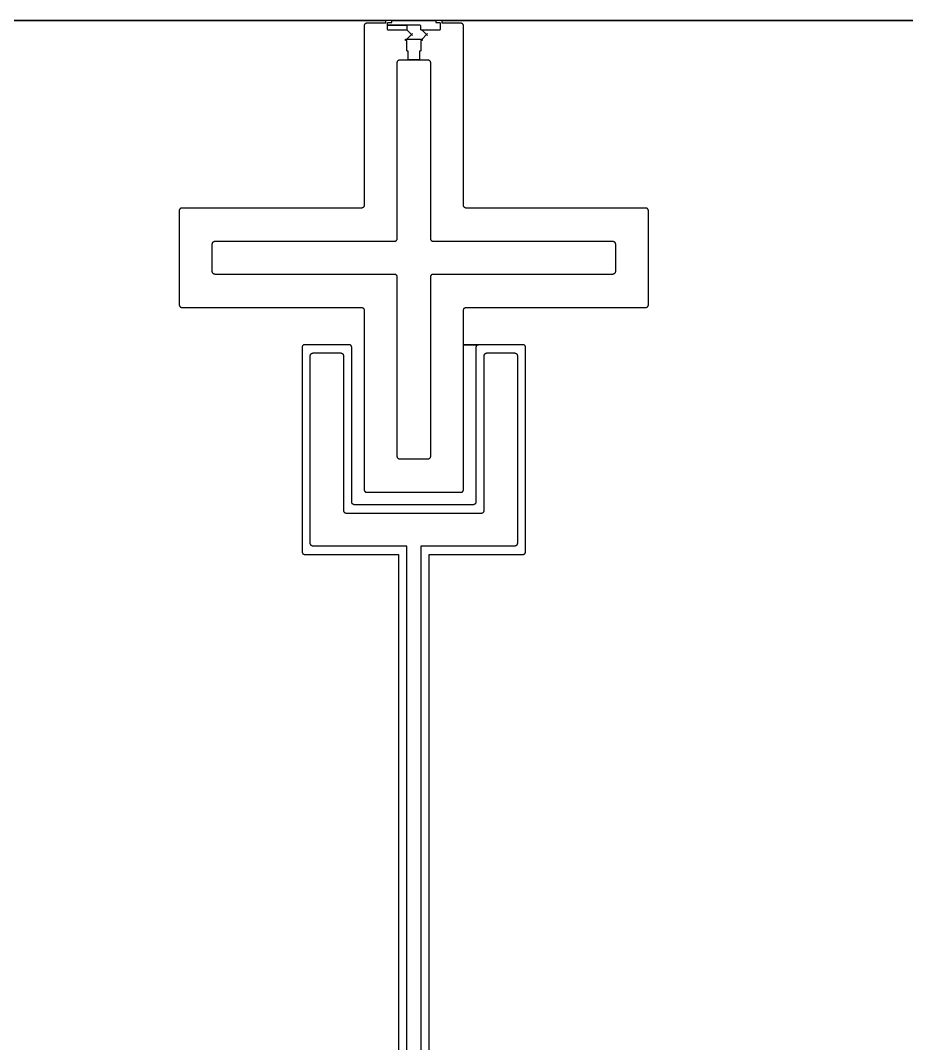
# Model space of a CAD drawing. Extents: x -3354 to 6958, y 9496 to 19808.
# Drawn here: x 2464 to 3106, y 15384 to 16125 of the extents above; entities that cross this region are included whole.
import ezdxf

# ---------------------------------------------------------------- set-up
doc = ezdxf.new("R2010")
doc.units = 0
doc.layers.add('L136D1_1t1_SIS_junction', color=2, linetype='CONTINUOUS')
doc.layers.add('L1D0', color=3, linetype='CONTINUOUS')

msp = doc.modelspace()

# ---------------------------------------------------------------- linework, layer by layer
at = {"layer": 'L136D1_1t1_SIS_junction'}
msp.add_lwpolyline([(2744.83, 16096.513), (2744.83, 16102.813), (2744.305, 16102.813), (2744.257, 16102.818), (2744.208, 16102.827), (2744.161, 16102.842), (2744.116, 16102.86), (2744.073, 16102.884), (2744.032, 16102.911), (2743.994, 16102.942), (2743.959, 16102.977), (2743.928, 16103.015), (2743.901, 16103.056), (2743.877, 16103.099), (2743.859, 16103.144), (2743.844, 16103.191), (2743.835, 16103.24), (2743.83, 16103.288), (2743.83, 16110.513), (2742.83, 16110.513), (2742.83, 16111.513), (2743.815, 16111.513), (2747.066, 16114.763), (2743.676, 16118.152), (2743.666, 16118.142), (2743.628, 16118.111), (2743.587, 16118.084), (2743.544, 16118.06), (2743.499, 16118.042), (2743.452, 16118.027), (2743.403, 16118.018), (2743.355, 16118.013), (2730.305, 16118.013), (2730.257, 16118.018), (2730.208, 16118.027), (2730.161, 16118.042), (2730.116, 16118.06), (2730.073, 16118.084), (2730.032, 16118.111), (2729.994, 16118.142), (2729.959, 16118.177), (2729.928, 16118.215), (2729.901, 16118.256), (2729.877, 16118.299), (2729.859, 16118.344), (2729.844, 16118.391), (2729.835, 16118.44), (2729.83, 16118.488), (2729.83, 16121.513), (2744.305, 16121.513), (2744.257, 16121.508), (2744.208, 16121.499), (2744.161, 16121.484), (2744.116, 16121.466), (2744.073, 16121.442), (2744.032, 16121.415), (2743.994, 16121.384), (2743.959, 16121.349), (2743.928, 16121.311), (2743.901, 16121.27), (2743.877, 16121.227), (2743.859, 16121.182), (2743.844, 16121.135), (2743.835, 16121.086), (2743.83, 16121.038), (2743.83, 16118.488), (2743.825, 16118.44), (2743.816, 16118.391), (2743.801, 16118.344), (2743.783, 16118.299), (2743.759, 16118.256), (2743.732, 16118.215), (2743.701, 16118.177), (2743.691, 16118.167), (2747.08, 16114.777), (2747.787, 16115.484), (2747.801, 16115.47), (2747.094, 16114.763), (2747.801, 16114.056), (2747.787, 16114.042), (2747.08, 16114.749), (2743.845, 16111.513), (2754.815, 16111.513), (2758.066, 16114.763), (2754.815, 16118.013), (2754.305, 16118.013), (2754.257, 16118.018), (2754.208, 16118.027), (2754.161, 16118.042), (2754.116, 16118.06), (2754.073, 16118.084), (2754.032, 16118.111), (2753.994, 16118.142), (2753.959, 16118.177), (2753.928, 16118.215), (2753.901, 16118.256), (2753.877, 16118.299), (2753.859, 16118.344), (2753.844, 16118.391), (2753.835, 16118.44), (2753.83, 16118.488), (2753.83, 16121.038), (2753.825, 16121.086), (2753.816, 16121.135), (2753.801, 16121.182), (2753.783, 16121.227), (2753.759, 16121.27), (2753.732, 16121.311), (2753.701, 16121.349), (2753.666, 16121.384), (2753.628, 16121.415), (2753.587, 16121.442), (2753.544, 16121.466), (2753.499, 16121.484), (2753.452, 16121.499), (2753.403, 16121.508), (2753.355, 16121.513), (2729.83, 16121.513), (2729.83, 16123.038), (2729.835, 16123.086), (2729.844, 16123.135), (2729.859, 16123.182), (2729.877, 16123.227), (2729.901, 16123.27), (2729.928, 16123.311), (2729.959, 16123.349), (2729.994, 16123.384), (2730.032, 16123.415), (2730.073, 16123.442), (2730.116, 16123.466), (2730.161, 16123.484), (2730.208, 16123.499), (2730.257, 16123.508), (2730.305, 16123.513), (2732.83, 16123.513), (2732.83, 16125.013), (2764.83, 16125.013), (2764.83, 16123.513), (2767.355, 16123.513), (2767.403, 16123.508), (2767.452, 16123.499), (2767.499, 16123.484), (2767.544, 16123.466), (2767.587, 16123.442), (2767.628, 16123.415), (2767.666, 16123.384), (2767.701, 16123.349), (2767.732, 16123.311), (2767.759, 16123.27), (2767.783, 16123.227), (2767.801, 16123.182), (2767.816, 16123.135), (2767.825, 16123.086), (2767.83, 16123.038), (2767.83, 16118.488), (2767.825, 16118.44), (2767.816, 16118.391), (2767.801, 16118.344), (2767.783, 16118.299), (2767.759, 16118.256), (2767.732, 16118.215), (2767.701, 16118.177), (2767.666, 16118.142), (2767.628, 16118.111), (2767.587, 16118.084), (2767.544, 16118.06), (2767.499, 16118.042), (2767.452, 16118.027), (2767.403, 16118.018), (2767.355, 16118.013), (2754.845, 16118.013), (2758.08, 16114.777), (2758.787, 16115.484), (2758.801, 16115.47), (2758.094, 16114.763), (2758.801, 16114.056), (2758.787, 16114.042), (2758.08, 16114.749), (2754.83, 16111.498), (2754.83, 16110.513), (2753.83, 16110.513), (2753.83, 16103.288), (2753.825, 16103.24), (2753.816, 16103.191), (2753.801, 16103.144), (2753.783, 16103.099), (2753.759, 16103.056), (2753.732, 16103.015), (2753.701, 16102.977), (2753.666, 16102.942), (2753.628, 16102.911), (2753.587, 16102.884), (2753.544, 16102.86), (2753.499, 16102.842), (2753.452, 16102.827), (2753.403, 16102.818), (2753.355, 16102.813), (2752.83, 16102.813), (2752.83, 16096.513)], close=True, dxfattribs=at)
at = {"layer": 'L1D0'}
for points in [[(4769.33, 16125.013), (-1190.17, 16125.013)], [(569.33, 16125.013), (2728.33, 16125.013), (2728.33, 16123.013), (2714.789, 16123.013), (2714.706, 16123.01), (2714.624, 16123.003), (2714.542, 16122.993), (2714.46, 16122.979), (2714.379, 16122.962), (2714.299, 16122.942), (2714.22, 16122.918), (2714.141, 16122.891), (2714.064, 16122.861), (2713.989, 16122.828), (2713.914, 16122.792), (2713.842, 16122.752), (2713.771, 16122.71), (2713.701, 16122.665), (2713.634, 16122.617), (2713.569, 16122.566), (2713.506, 16122.512), (2713.445, 16122.456), (2713.387, 16122.398), (2713.331, 16122.337), (2713.277, 16122.274), (2713.226, 16122.209), (2713.178, 16122.142), (2713.133, 16122.072), (2713.091, 16122.001), (2713.051, 16121.929), (2713.015, 16121.854), (2712.982, 16121.779), (2712.952, 16121.702), (2712.925, 16121.623), (2712.901, 16121.544), (2712.881, 16121.464), (2712.864, 16121.383), (2712.85, 16121.301), (2712.84, 16121.219), (2712.833, 16121.137), (2712.83, 16121.054), (2712.83, 15990.972), (2712.827, 15990.889), (2712.82, 15990.807), (2712.81, 15990.725), (2712.796, 15990.643), (2712.779, 15990.562), (2712.759, 15990.482), (2712.735, 15990.403), (2712.708, 15990.324), (2712.678, 15990.247), (2712.645, 15990.172), (2712.609, 15990.097), (2712.569, 15990.025), (2712.527, 15989.954), (2712.482, 15989.884), (2712.434, 15989.817), (2712.383, 15989.752), (2712.329, 15989.689), (2712.273, 15989.628), (2712.215, 15989.57), (2712.154, 15989.514), (2712.091, 15989.46), (2712.026, 15989.409), (2711.959, 15989.361), (2711.889, 15989.316), (2711.818, 15989.274), (2711.746, 15989.234), (2711.671, 15989.198), (2711.596, 15989.165), (2711.519, 15989.135), (2711.44, 15989.108), (2711.361, 15989.084), (2711.281, 15989.064), (2711.2, 15989.047), (2711.118, 15989.033), (2711.036, 15989.023), (2710.954, 15989.016), (2710.871, 15989.013), (2580.789, 15989.013), (2580.706, 15989.01), (2580.624, 15989.003), (2580.542, 15988.993), (2580.46, 15988.979), (2580.379, 15988.962), (2580.299, 15988.942), (2580.22, 15988.918), (2580.141, 15988.891), (2580.064, 15988.861), (2579.989, 15988.828), (2579.914, 15988.792), (2579.842, 15988.752), (2579.771, 15988.71), (2579.701, 15988.665), (2579.634, 15988.617), (2579.569, 15988.566), (2579.506, 15988.512), (2579.445, 15988.456), (2579.387, 15988.398), (2579.331, 15988.337), (2579.277, 15988.274), (2579.226, 15988.209), (2579.178, 15988.142), (2579.133, 15988.072), (2579.091, 15988.001), (2579.051, 15987.929), (2579.015, 15987.854), (2578.982, 15987.779), (2578.952, 15987.702), (2578.925, 15987.623), (2578.901, 15987.544), (2578.881, 15987.464), (2578.864, 15987.383), (2578.85, 15987.301), (2578.84, 15987.219), (2578.833, 15987.137), (2578.83, 15987.054), (2578.83, 15918.972), (2578.833, 15918.889), (2578.84, 15918.807), (2578.85, 15918.725), (2578.864, 15918.643), (2578.881, 15918.562), (2578.901, 15918.482), (2578.925, 15918.403), (2578.952, 15918.324), (2578.982, 15918.247), (2579.015, 15918.172), (2579.051, 15918.097), (2579.091, 15918.025), (2579.133, 15917.954), (2579.178, 15917.884), (2579.226, 15917.817), (2579.277, 15917.752), (2579.331, 15917.689), (2579.387, 15917.628), (2579.445, 15917.57), (2579.506, 15917.514), (2579.569, 15917.46), (2579.634, 15917.409), (2579.701, 15917.361), (2579.771, 15917.316), (2579.842, 15917.274), (2579.914, 15917.234), (2579.989, 15917.198), (2580.064, 15917.165), (2580.141, 15917.135), (2580.22, 15917.108), (2580.299, 15917.084), (2580.379, 15917.064), (2580.46, 15917.047), (2580.542, 15917.033), (2580.624, 15917.023), (2580.706, 15917.016), (2580.789, 15917.013), (2710.871, 15917.013), (2710.954, 15917.01), (2711.036, 15917.003), (2711.118, 15916.993), (2711.2, 15916.979), (2711.281, 15916.962), (2711.361, 15916.942), (2711.44, 15916.918), (2711.519, 15916.891), (2711.596, 15916.861), (2711.671, 15916.828), (2711.746, 15916.792), (2711.818, 15916.752), (2711.889, 15916.71), (2711.959, 15916.665), (2712.026, 15916.617), (2712.091, 15916.566), (2712.154, 15916.512), (2712.215, 15916.456), (2712.273, 15916.398), (2712.329, 15916.337), (2712.383, 15916.274), (2712.434, 15916.209), (2712.482, 15916.142), (2712.527, 15916.072), (2712.569, 15916.001), (2712.609, 15915.929), (2712.645, 15915.854), (2712.678, 15915.779), (2712.708, 15915.702), (2712.735, 15915.623), (2712.759, 15915.544), (2712.779, 15915.464), (2712.796, 15915.383), (2712.81, 15915.301), (2712.82, 15915.219), (2712.827, 15915.137), (2712.83, 15915.054), (2712.83, 15784.972), (2712.833, 15784.889), (2712.84, 15784.807), (2712.85, 15784.725), (2712.864, 15784.643), (2712.881, 15784.562), (2712.901, 15784.482), (2712.925, 15784.403), (2712.952, 15784.324), (2712.982, 15784.247), (2713.015, 15784.172), (2713.051, 15784.097), (2713.091, 15784.025), (2713.133, 15783.954), (2713.178, 15783.884), (2713.226, 15783.817), (2713.277, 15783.752), (2713.331, 15783.689), (2713.387, 15783.628), (2713.445, 15783.57), (2713.506, 15783.514), (2713.569, 15783.46), (2713.634, 15783.409), (2713.701, 15783.361), (2713.771, 15783.316), (2713.842, 15783.274), (2713.914, 15783.234), (2713.989, 15783.198), (2714.064, 15783.165), (2714.141, 15783.135), (2714.22, 15783.108), (2714.299, 15783.084), (2714.379, 15783.064), (2714.46, 15783.047), (2714.542, 15783.033), (2714.624, 15783.023), (2714.706, 15783.016), (2714.789, 15783.013), (2782.871, 15783.013), (2782.954, 15783.016), (2783.036, 15783.023), (2783.118, 15783.033), (2783.2, 15783.047), (2783.281, 15783.064), (2783.361, 15783.084), (2783.44, 15783.108), (2783.519, 15783.135), (2783.596, 15783.165), (2783.671, 15783.198), (2783.746, 15783.234), (2783.818, 15783.274), (2783.889, 15783.316), (2783.959, 15783.361), (2784.026, 15783.409), (2784.091, 15783.46), (2784.154, 15783.514), (2784.215, 15783.57), (2784.273, 15783.628), (2784.329, 15783.689), (2784.383, 15783.752), (2784.434, 15783.817), (2784.482, 15783.884), (2784.527, 15783.954), (2784.569, 15784.025), (2784.609, 15784.097), (2784.645, 15784.172), (2784.678, 15784.247), (2784.708, 15784.324), (2784.735, 15784.403), (2784.759, 15784.482), (2784.779, 15784.562), (2784.796, 15784.643), (2784.81, 15784.725), (2784.82, 15784.807), (2784.827, 15784.889), (2784.83, 15784.972), (2784.83, 15890.013), (2795.789, 15890.013), (2795.706, 15890.01), (2795.624, 15890.003), (2795.542, 15889.993), (2795.46, 15889.979), (2795.379, 15889.962), (2795.299, 15889.942), (2795.22, 15889.918), (2795.141, 15889.891), (2795.064, 15889.861), (2794.989, 15889.828), (2794.914, 15889.792), (2794.842, 15889.752), (2794.771, 15889.71), (2794.701, 15889.665), (2794.634, 15889.617), (2794.569, 15889.566), (2794.506, 15889.512), (2794.445, 15889.456), (2794.387, 15889.398), (2794.331, 15889.337), (2794.277, 15889.274), (2794.226, 15889.209), (2794.178, 15889.142), (2794.133, 15889.072), (2794.091, 15889.001), (2794.051, 15888.929), (2794.015, 15888.854), (2793.982, 15888.779), (2793.952, 15888.702), (2793.925, 15888.623), (2793.901, 15888.544), (2793.881, 15888.464), (2793.864, 15888.383), (2793.85, 15888.301), (2793.84, 15888.219), (2793.833, 15888.137), (2793.83, 15888.054), (2793.83, 15775.972), (2793.827, 15775.889), (2793.82, 15775.807), (2793.81, 15775.725), (2793.796, 15775.643), (2793.779, 15775.562), (2793.759, 15775.482), (2793.735, 15775.403), (2793.708, 15775.324), (2793.678, 15775.247), (2793.645, 15775.172), (2793.609, 15775.097), (2793.569, 15775.025), (2793.527, 15774.954), (2793.482, 15774.884), (2793.434, 15774.817), (2793.383, 15774.752), (2793.329, 15774.689), (2793.273, 15774.628), (2793.215, 15774.57), (2793.154, 15774.514), (2793.091, 15774.46), (2793.026, 15774.409), (2792.959, 15774.361), (2792.889, 15774.316), (2792.818, 15774.274), (2792.746, 15774.234), (2792.671, 15774.198), (2792.596, 15774.165), (2792.519, 15774.135), (2792.44, 15774.108), (2792.361, 15774.084), (2792.281, 15774.064), (2792.2, 15774.047), (2792.118, 15774.033), (2792.036, 15774.023), (2791.954, 15774.016), (2791.871, 15774.013), (2705.789, 15774.013), (2705.706, 15774.016), (2705.624, 15774.023), (2705.542, 15774.033), (2705.46, 15774.047), (2705.379, 15774.064), (2705.299, 15774.084), (2705.22, 15774.108), (2705.141, 15774.135), (2705.064, 15774.165), (2704.989, 15774.198), (2704.914, 15774.234), (2704.842, 15774.274), (2704.771, 15774.316), (2704.701, 15774.361), (2704.634, 15774.409), (2704.569, 15774.46), (2704.506, 15774.514), (2704.445, 15774.57), (2704.387, 15774.628), (2704.331, 15774.689), (2704.277, 15774.752), (2704.226, 15774.817), (2704.178, 15774.884), (2704.133, 15774.954), (2704.091, 15775.025), (2704.051, 15775.097), (2704.015, 15775.172), (2703.982, 15775.247), (2703.952, 15775.324), (2703.925, 15775.403), (2703.901, 15775.482), (2703.881, 15775.562), (2703.864, 15775.643), (2703.85, 15775.725), (2703.84, 15775.807), (2703.833, 15775.889), (2703.83, 15775.972), (2703.83, 15888.054), (2703.827, 15888.137), (2703.82, 15888.219), (2703.81, 15888.301), (2703.796, 15888.383), (2703.779, 15888.464), (2703.759, 15888.544), (2703.735, 15888.623), (2703.708, 15888.702), (2703.678, 15888.779), (2703.645, 15888.854), (2703.609, 15888.929), (2703.569, 15889.001), (2703.527, 15889.072), (2703.482, 15889.142), (2703.434, 15889.209), (2703.383, 15889.274), (2703.329, 15889.337), (2703.273, 15889.398), (2703.215, 15889.456), (2703.154, 15889.512), (2703.091, 15889.566), (2703.026, 15889.617), (2702.959, 15889.665), (2702.889, 15889.71), (2702.818, 15889.752), (2702.746, 15889.792), (2702.671, 15889.828), (2702.596, 15889.861), (2702.519, 15889.891), (2702.44, 15889.918), (2702.361, 15889.942), (2702.281, 15889.962), (2702.2, 15889.979), (2702.118, 15889.993), (2702.036, 15890.003), (2701.954, 15890.01), (2701.871, 15890.013), (2669.789, 15890.013), (2669.706, 15890.01), (2669.624, 15890.003), (2669.542, 15889.993), (2669.46, 15889.979), (2669.379, 15889.962), (2669.299, 15889.942), (2669.22, 15889.918), (2669.141, 15889.891), (2669.064, 15889.861), (2668.989, 15889.828), (2668.914, 15889.792), (2668.842, 15889.752), (2668.771, 15889.71), (2668.701, 15889.665), (2668.634, 15889.617), (2668.569, 15889.566), (2668.506, 15889.512), (2668.445, 15889.456), (2668.387, 15889.398), (2668.331, 15889.337), (2668.277, 15889.274), (2668.226, 15889.209), (2668.178, 15889.142), (2668.133, 15889.072), (2668.091, 15889.001), (2668.051, 15888.929), (2668.015, 15888.854), (2667.982, 15888.779), (2667.952, 15888.702), (2667.925, 15888.623), (2667.901, 15888.544), (2667.881, 15888.464), (2667.864, 15888.383), (2667.85, 15888.301), (2667.84, 15888.219), (2667.833, 15888.137), (2667.83, 15888.054), (2667.83, 15739.972), (2667.833, 15739.889), (2667.84, 15739.807), (2667.85, 15739.725), (2667.864, 15739.643), (2667.881, 15739.562), (2667.901, 15739.482), (2667.925, 15739.403), (2667.952, 15739.324), (2667.982, 15739.247), (2668.015, 15739.172), (2668.051, 15739.097), (2668.091, 15739.025), (2668.133, 15738.954), (2668.178, 15738.884), (2668.226, 15738.817), (2668.277, 15738.752), (2668.331, 15738.689), (2668.387, 15738.628), (2668.445, 15738.57), (2668.506, 15738.514), (2668.569, 15738.46), (2668.634, 15738.409), (2668.701, 15738.361), (2668.771, 15738.316), (2668.842, 15738.274), (2668.914, 15738.234), (2668.989, 15738.198), (2669.064, 15738.165), (2669.141, 15738.135), (2669.22, 15738.108), (2669.299, 15738.084), (2669.379, 15738.064), (2669.46, 15738.047), (2669.542, 15738.033), (2669.624, 15738.023), (2669.706, 15738.016), (2669.789, 15738.013), (2737.83, 15738.013), (2737.83, 14729.207)], [(2759.83, 14728.752), (2759.83, 15738.013), (2827.871, 15738.013), (2827.954, 15738.016), (2828.036, 15738.023), (2828.118, 15738.033), (2828.2, 15738.047), (2828.281, 15738.064), (2828.361, 15738.084), (2828.44, 15738.108), (2828.519, 15738.135), (2828.596, 15738.165), (2828.671, 15738.198), (2828.746, 15738.234), (2828.818, 15738.274), (2828.889, 15738.316), (2828.959, 15738.361), (2829.026, 15738.409), (2829.091, 15738.46), (2829.154, 15738.514), (2829.215, 15738.57), (2829.273, 15738.628), (2829.329, 15738.689), (2829.383, 15738.752), (2829.434, 15738.817), (2829.482, 15738.884), (2829.527, 15738.954), (2829.569, 15739.025), (2829.609, 15739.097), (2829.645, 15739.172), (2829.678, 15739.247), (2829.708, 15739.324), (2829.735, 15739.403), (2829.759, 15739.482), (2829.779, 15739.562), (2829.796, 15739.643), (2829.81, 15739.725), (2829.82, 15739.807), (2829.827, 15739.889), (2829.83, 15739.972), (2829.83, 15888.054), (2829.827, 15888.137), (2829.82, 15888.219), (2829.81, 15888.301), (2829.796, 15888.383), (2829.779, 15888.464), (2829.759, 15888.544), (2829.735, 15888.623), (2829.708, 15888.702), (2829.678, 15888.779), (2829.645, 15888.854), (2829.609, 15888.929), (2829.569, 15889.001), (2829.527, 15889.072), (2829.482, 15889.142), (2829.434, 15889.209), (2829.383, 15889.274), (2829.329, 15889.337), (2829.273, 15889.398), (2829.215, 15889.456), (2829.154, 15889.512), (2829.091, 15889.566), (2829.026, 15889.617), (2828.959, 15889.665), (2828.889, 15889.71), (2828.818, 15889.752), (2828.746, 15889.792), (2828.671, 15889.828), (2828.596, 15889.861), (2828.519, 15889.891), (2828.44, 15889.918), (2828.361, 15889.942), (2828.281, 15889.962), (2828.2, 15889.979), (2828.118, 15889.993), (2828.036, 15890.003), (2827.954, 15890.01), (2827.871, 15890.013), (2784.83, 15890.013), (2784.83, 15915.054), (2784.833, 15915.137), (2784.84, 15915.219), (2784.85, 15915.301), (2784.864, 15915.383), (2784.881, 15915.464), (2784.901, 15915.544), (2784.925, 15915.623), (2784.952, 15915.702), (2784.982, 15915.779), (2785.015, 15915.854), (2785.051, 15915.929), (2785.091, 15916.001), (2785.133, 15916.072), (2785.178, 15916.142), (2785.226, 15916.209), (2785.277, 15916.274), (2785.331, 15916.337), (2785.387, 15916.398), (2785.445, 15916.456), (2785.506, 15916.512), (2785.569, 15916.566), (2785.634, 15916.617), (2785.701, 15916.665), (2785.771, 15916.71), (2785.842, 15916.752), (2785.914, 15916.792), (2785.989, 15916.828), (2786.064, 15916.861), (2786.141, 15916.891), (2786.22, 15916.918), (2786.299, 15916.942), (2786.379, 15916.962), (2786.46, 15916.979), (2786.542, 15916.993), (2786.624, 15917.003), (2786.706, 15917.01), (2786.789, 15917.013), (2916.871, 15917.013), (2916.954, 15917.016), (2917.036, 15917.023), (2917.118, 15917.033), (2917.2, 15917.047), (2917.281, 15917.064), (2917.361, 15917.084), (2917.44, 15917.108), (2917.519, 15917.135), (2917.596, 15917.165), (2917.671, 15917.198), (2917.746, 15917.234), (2917.818, 15917.274), (2917.889, 15917.316), (2917.959, 15917.361), (2918.026, 15917.409), (2918.091, 15917.46), (2918.154, 15917.514), (2918.215, 15917.57), (2918.273, 15917.628), (2918.329, 15917.689), (2918.383, 15917.752), (2918.434, 15917.817), (2918.482, 15917.884), (2918.527, 15917.954), (2918.569, 15918.025), (2918.609, 15918.097), (2918.645, 15918.172), (2918.678, 15918.247), (2918.708, 15918.324), (2918.735, 15918.403), (2918.759, 15918.482), (2918.779, 15918.562), (2918.796, 15918.643), (2918.81, 15918.725), (2918.82, 15918.807), (2918.827, 15918.889), (2918.83, 15918.972), (2918.83, 15987.054), (2918.827, 15987.137), (2918.82, 15987.219), (2918.81, 15987.301), (2918.796, 15987.383), (2918.779, 15987.464), (2918.759, 15987.544), (2918.735, 15987.623), (2918.708, 15987.702), (2918.678, 15987.779), (2918.645, 15987.854), (2918.609, 15987.929), (2918.569, 15988.001), (2918.527, 15988.072), (2918.482, 15988.142), (2918.434, 15988.209), (2918.383, 15988.274), (2918.329, 15988.337), (2918.273, 15988.398), (2918.215, 15988.456), (2918.154, 15988.512), (2918.091, 15988.566), (2918.026, 15988.617), (2917.959, 15988.665), (2917.889, 15988.71), (2917.818, 15988.752), (2917.746, 15988.792), (2917.671, 15988.828), (2917.596, 15988.861), (2917.519, 15988.891), (2917.44, 15988.918), (2917.361, 15988.942), (2917.281, 15988.962), (2917.2, 15988.979), (2917.118, 15988.993), (2917.036, 15989.003), (2916.954, 15989.01), (2916.871, 15989.013), (2786.789, 15989.013), (2786.706, 15989.016), (2786.624, 15989.023), (2786.542, 15989.033), (2786.46, 15989.047), (2786.379, 15989.064), (2786.299, 15989.084), (2786.22, 15989.108), (2786.141, 15989.135), (2786.064, 15989.165), (2785.989, 15989.198), (2785.914, 15989.234), (2785.842, 15989.274), (2785.771, 15989.316), (2785.701, 15989.361), (2785.634, 15989.409), (2785.569, 15989.46), (2785.506, 15989.514), (2785.445, 15989.57), (2785.387, 15989.628), (2785.331, 15989.689), (2785.277, 15989.752), (2785.226, 15989.817), (2785.178, 15989.884), (2785.133, 15989.954), (2785.091, 15990.025), (2785.051, 15990.097), (2785.015, 15990.172), (2784.982, 15990.247), (2784.952, 15990.324), (2784.925, 15990.403), (2784.901, 15990.482), (2784.881, 15990.562), (2784.864, 15990.643), (2784.85, 15990.725), (2784.84, 15990.807), (2784.833, 15990.889), (2784.83, 15990.972), (2784.83, 16121.054), (2784.827, 16121.137), (2784.82, 16121.219), (2784.81, 16121.301), (2784.796, 16121.383), (2784.779, 16121.464), (2784.759, 16121.544), (2784.735, 16121.623), (2784.708, 16121.702), (2784.678, 16121.779), (2784.645, 16121.854), (2784.609, 16121.929), (2784.569, 16122.001), (2784.527, 16122.072), (2784.482, 16122.142), (2784.434, 16122.209), (2784.383, 16122.274), (2784.329, 16122.337), (2784.273, 16122.398), (2784.215, 16122.456), (2784.154, 16122.512), (2784.091, 16122.566), (2784.026, 16122.617), (2783.959, 16122.665), (2783.889, 16122.71), (2783.818, 16122.752), (2783.746, 16122.792), (2783.671, 16122.828), (2783.596, 16122.861), (2783.519, 16122.891), (2783.44, 16122.918), (2783.361, 16122.942), (2783.281, 16122.962), (2783.2, 16122.979), (2783.118, 16122.993), (2783.036, 16123.003), (2782.954, 16123.01), (2782.871, 16123.013), (2769.33, 16123.013), (2769.33, 16125.013), (4728.33, 16125.013)], [(2743.83, 14729.083), (2743.83, 15744.013), (2675.789, 15744.013), (2675.706, 15744.016), (2675.624, 15744.023), (2675.542, 15744.033), (2675.46, 15744.047), (2675.379, 15744.064), (2675.299, 15744.084), (2675.22, 15744.108), (2675.141, 15744.135), (2675.064, 15744.165), (2674.989, 15744.198), (2674.914, 15744.234), (2674.842, 15744.274), (2674.771, 15744.316), (2674.701, 15744.361), (2674.634, 15744.409), (2674.569, 15744.46), (2674.506, 15744.514), (2674.445, 15744.57), (2674.387, 15744.628), (2674.331, 15744.689), (2674.277, 15744.752), (2674.226, 15744.817), (2674.178, 15744.884), (2674.133, 15744.954), (2674.091, 15745.025), (2674.051, 15745.097), (2674.015, 15745.172), (2673.982, 15745.247), (2673.952, 15745.324), (2673.925, 15745.403), (2673.901, 15745.482), (2673.881, 15745.562), (2673.864, 15745.643), (2673.85, 15745.725), (2673.84, 15745.807), (2673.833, 15745.889), (2673.83, 15745.972), (2673.83, 15882.054), (2673.833, 15882.137), (2673.84, 15882.219), (2673.85, 15882.301), (2673.864, 15882.383), (2673.881, 15882.464), (2673.901, 15882.544), (2673.925, 15882.623), (2673.952, 15882.702), (2673.982, 15882.779), (2674.015, 15882.854), (2674.051, 15882.929), (2674.091, 15883.001), (2674.133, 15883.072), (2674.178, 15883.142), (2674.226, 15883.209), (2674.277, 15883.274), (2674.331, 15883.337), (2674.387, 15883.398), (2674.445, 15883.456), (2674.506, 15883.512), (2674.569, 15883.566), (2674.634, 15883.617), (2674.701, 15883.665), (2674.771, 15883.71), (2674.842, 15883.752), (2674.914, 15883.792), (2674.989, 15883.828), (2675.064, 15883.861), (2675.141, 15883.891), (2675.22, 15883.918), (2675.299, 15883.942), (2675.379, 15883.962), (2675.46, 15883.979), (2675.542, 15883.993), (2675.624, 15884.003), (2675.706, 15884.01), (2675.789, 15884.013), (2695.871, 15884.013), (2695.954, 15884.01), (2696.036, 15884.003), (2696.118, 15883.993), (2696.2, 15883.979), (2696.281, 15883.962), (2696.361, 15883.942), (2696.44, 15883.918), (2696.519, 15883.891), (2696.596, 15883.861), (2696.671, 15883.828), (2696.746, 15883.792), (2696.818, 15883.752), (2696.889, 15883.71), (2696.959, 15883.665), (2697.026, 15883.617), (2697.091, 15883.566), (2697.154, 15883.512), (2697.215, 15883.456), (2697.273, 15883.398), (2697.329, 15883.337), (2697.383, 15883.274), (2697.434, 15883.209), (2697.482, 15883.142), (2697.527, 15883.072), (2697.569, 15883.001), (2697.609, 15882.929), (2697.645, 15882.854), (2697.678, 15882.779), (2697.708, 15882.702), (2697.735, 15882.623), (2697.759, 15882.544), (2697.779, 15882.464), (2697.796, 15882.383), (2697.81, 15882.301), (2697.82, 15882.219), (2697.827, 15882.137), (2697.83, 15882.054), (2697.83, 15769.972), (2697.833, 15769.889), (2697.84, 15769.807), (2697.85, 15769.725), (2697.864, 15769.643), (2697.881, 15769.562), (2697.901, 15769.482), (2697.925, 15769.403), (2697.952, 15769.324), (2697.982, 15769.247), (2698.015, 15769.172), (2698.051, 15769.097), (2698.091, 15769.025), (2698.133, 15768.954), (2698.178, 15768.884), (2698.226, 15768.817), (2698.277, 15768.752), (2698.331, 15768.689), (2698.387, 15768.628), (2698.445, 15768.57), (2698.506, 15768.514), (2698.569, 15768.46), (2698.634, 15768.409), (2698.701, 15768.361), (2698.771, 15768.316), (2698.842, 15768.274), (2698.914, 15768.234), (2698.989, 15768.198), (2699.064, 15768.165), (2699.141, 15768.135), (2699.22, 15768.108), (2699.299, 15768.084), (2699.379, 15768.064), (2699.46, 15768.047), (2699.542, 15768.033), (2699.624, 15768.023), (2699.706, 15768.016), (2699.789, 15768.013), (2797.871, 15768.013), (2797.954, 15768.016), (2798.036, 15768.023), (2798.118, 15768.033), (2798.2, 15768.047), (2798.281, 15768.064), (2798.361, 15768.084), (2798.44, 15768.108), (2798.519, 15768.135), (2798.596, 15768.165), (2798.671, 15768.198), (2798.746, 15768.234), (2798.818, 15768.274), (2798.889, 15768.316), (2798.959, 15768.361), (2799.026, 15768.409), (2799.091, 15768.46), (2799.154, 15768.514), (2799.215, 15768.57), (2799.273, 15768.628), (2799.329, 15768.689), (2799.383, 15768.752), (2799.434, 15768.817), (2799.482, 15768.884), (2799.527, 15768.954), (2799.569, 15769.025), (2799.609, 15769.097), (2799.645, 15769.172), (2799.678, 15769.247), (2799.708, 15769.324), (2799.735, 15769.403), (2799.759, 15769.482), (2799.779, 15769.562), (2799.796, 15769.643), (2799.81, 15769.725), (2799.82, 15769.807), (2799.827, 15769.889), (2799.83, 15769.972), (2799.83, 15882.054), (2799.833, 15882.137), (2799.84, 15882.219), (2799.85, 15882.301), (2799.864, 15882.383), (2799.881, 15882.464), (2799.901, 15882.544), (2799.925, 15882.623), (2799.952, 15882.702), (2799.982, 15882.779), (2800.015, 15882.854), (2800.051, 15882.929), (2800.091, 15883.001), (2800.133, 15883.072), (2800.178, 15883.142), (2800.226, 15883.209), (2800.277, 15883.274), (2800.331, 15883.337), (2800.387, 15883.398), (2800.445, 15883.456), (2800.506, 15883.512), (2800.569, 15883.566), (2800.634, 15883.617), (2800.701, 15883.665), (2800.771, 15883.71), (2800.842, 15883.752), (2800.914, 15883.792), (2800.989, 15883.828), (2801.064, 15883.861), (2801.141, 15883.891), (2801.22, 15883.918), (2801.299, 15883.942), (2801.379, 15883.962), (2801.46, 15883.979), (2801.542, 15883.993), (2801.624, 15884.003), (2801.706, 15884.01), (2801.789, 15884.013), (2821.871, 15884.013), (2821.954, 15884.01), (2822.036, 15884.003), (2822.118, 15883.993), (2822.2, 15883.979), (2822.281, 15883.962), (2822.361, 15883.942), (2822.44, 15883.918), (2822.519, 15883.891), (2822.596, 15883.861), (2822.671, 15883.828), (2822.746, 15883.792), (2822.818, 15883.752), (2822.889, 15883.71), (2822.959, 15883.665), (2823.026, 15883.617), (2823.091, 15883.566), (2823.154, 15883.512), (2823.215, 15883.456), (2823.273, 15883.398), (2823.329, 15883.337), (2823.383, 15883.274), (2823.434, 15883.209), (2823.482, 15883.142), (2823.527, 15883.072), (2823.569, 15883.001), (2823.609, 15882.929), (2823.645, 15882.854), (2823.678, 15882.779), (2823.708, 15882.702), (2823.735, 15882.623), (2823.759, 15882.544), (2823.779, 15882.464), (2823.796, 15882.383), (2823.81, 15882.301), (2823.82, 15882.219), (2823.827, 15882.137), (2823.83, 15882.054), (2823.83, 15745.972), (2823.827, 15745.889), (2823.82, 15745.807), (2823.81, 15745.725), (2823.796, 15745.643), (2823.779, 15745.562), (2823.759, 15745.482), (2823.735, 15745.403), (2823.708, 15745.324), (2823.678, 15745.247), (2823.645, 15745.172), (2823.609, 15745.097), (2823.569, 15745.025), (2823.527, 15744.954), (2823.482, 15744.884), (2823.434, 15744.817), (2823.383, 15744.752), (2823.329, 15744.689), (2823.273, 15744.628), (2823.215, 15744.57), (2823.154, 15744.514), (2823.091, 15744.46), (2823.026, 15744.409), (2822.959, 15744.361), (2822.889, 15744.316), (2822.818, 15744.274), (2822.746, 15744.234), (2822.671, 15744.198), (2822.596, 15744.165), (2822.519, 15744.135), (2822.44, 15744.108), (2822.361, 15744.084), (2822.281, 15744.064), (2822.2, 15744.047), (2822.118, 15744.033), (2822.036, 15744.023), (2821.954, 15744.016), (2821.871, 15744.013), (2753.83, 15744.013), (2753.83, 14728.876)]]:
    msp.add_lwpolyline(points, dxfattribs=at)
msp.add_lwpolyline([(2738.789, 15807.013), (2738.706, 15807.016), (2738.624, 15807.023), (2738.542, 15807.033), (2738.46, 15807.047), (2738.379, 15807.064), (2738.299, 15807.084), (2738.22, 15807.108), (2738.141, 15807.135), (2738.064, 15807.165), (2737.989, 15807.198), (2737.914, 15807.234), (2737.842, 15807.274), (2737.771, 15807.316), (2737.701, 15807.361), (2737.634, 15807.409), (2737.569, 15807.46), (2737.506, 15807.514), (2737.445, 15807.57), (2737.387, 15807.628), (2737.331, 15807.689), (2737.277, 15807.752), (2737.226, 15807.817), (2737.178, 15807.884), (2737.133, 15807.954), (2737.091, 15808.025), (2737.051, 15808.097), (2737.015, 15808.172), (2736.982, 15808.247), (2736.952, 15808.324), (2736.925, 15808.403), (2736.901, 15808.482), (2736.881, 15808.562), (2736.864, 15808.643), (2736.85, 15808.725), (2736.84, 15808.807), (2736.833, 15808.889), (2736.83, 15808.972), (2736.83, 15939.054), (2736.827, 15939.137), (2736.82, 15939.219), (2736.81, 15939.301), (2736.796, 15939.383), (2736.779, 15939.464), (2736.759, 15939.544), (2736.735, 15939.623), (2736.708, 15939.702), (2736.678, 15939.779), (2736.645, 15939.854), (2736.609, 15939.929), (2736.569, 15940.001), (2736.527, 15940.072), (2736.482, 15940.142), (2736.434, 15940.209), (2736.383, 15940.274), (2736.329, 15940.337), (2736.273, 15940.398), (2736.215, 15940.456), (2736.154, 15940.512), (2736.091, 15940.566), (2736.026, 15940.617), (2735.959, 15940.665), (2735.889, 15940.71), (2735.818, 15940.752), (2735.746, 15940.792), (2735.671, 15940.828), (2735.596, 15940.861), (2735.519, 15940.891), (2735.44, 15940.918), (2735.361, 15940.942), (2735.281, 15940.962), (2735.2, 15940.979), (2735.118, 15940.993), (2735.036, 15941.003), (2734.954, 15941.01), (2734.871, 15941.013), (2604.789, 15941.013), (2604.706, 15941.016), (2604.624, 15941.023), (2604.542, 15941.033), (2604.46, 15941.047), (2604.379, 15941.064), (2604.299, 15941.084), (2604.22, 15941.108), (2604.141, 15941.135), (2604.064, 15941.165), (2603.989, 15941.198), (2603.914, 15941.234), (2603.842, 15941.274), (2603.771, 15941.316), (2603.701, 15941.361), (2603.634, 15941.409), (2603.569, 15941.46), (2603.506, 15941.514), (2603.445, 15941.57), (2603.387, 15941.628), (2603.331, 15941.689), (2603.277, 15941.752), (2603.226, 15941.817), (2603.178, 15941.884), (2603.133, 15941.954), (2603.091, 15942.025), (2603.051, 15942.097), (2603.015, 15942.172), (2602.982, 15942.247), (2602.952, 15942.324), (2602.925, 15942.403), (2602.901, 15942.482), (2602.881, 15942.562), (2602.864, 15942.643), (2602.85, 15942.725), (2602.84, 15942.807), (2602.833, 15942.889), (2602.83, 15942.972), (2602.83, 15963.054), (2602.833, 15963.137), (2602.84, 15963.219), (2602.85, 15963.301), (2602.864, 15963.383), (2602.881, 15963.464), (2602.901, 15963.544), (2602.925, 15963.623), (2602.952, 15963.702), (2602.982, 15963.779), (2603.015, 15963.854), (2603.051, 15963.929), (2603.091, 15964.001), (2603.133, 15964.072), (2603.178, 15964.142), (2603.226, 15964.209), (2603.277, 15964.274), (2603.331, 15964.337), (2603.387, 15964.398), (2603.445, 15964.456), (2603.506, 15964.512), (2603.569, 15964.566), (2603.634, 15964.617), (2603.701, 15964.665), (2603.771, 15964.71), (2603.842, 15964.752), (2603.914, 15964.792), (2603.989, 15964.828), (2604.064, 15964.861), (2604.141, 15964.891), (2604.22, 15964.918), (2604.299, 15964.942), (2604.379, 15964.962), (2604.46, 15964.979), (2604.542, 15964.993), (2604.624, 15965.003), (2604.706, 15965.01), (2604.789, 15965.013), (2734.871, 15965.013), (2734.954, 15965.016), (2735.036, 15965.023), (2735.118, 15965.033), (2735.2, 15965.047), (2735.281, 15965.064), (2735.361, 15965.084), (2735.44, 15965.108), (2735.519, 15965.135), (2735.596, 15965.165), (2735.671, 15965.198), (2735.746, 15965.234), (2735.818, 15965.274), (2735.889, 15965.316), (2735.959, 15965.361), (2736.026, 15965.409), (2736.091, 15965.46), (2736.154, 15965.514), (2736.215, 15965.57), (2736.273, 15965.628), (2736.329, 15965.689), (2736.383, 15965.752), (2736.434, 15965.817), (2736.482, 15965.884), (2736.527, 15965.954), (2736.569, 15966.025), (2736.609, 15966.097), (2736.645, 15966.172), (2736.678, 15966.247), (2736.708, 15966.324), (2736.735, 15966.403), (2736.759, 15966.482), (2736.779, 15966.562), (2736.796, 15966.643), (2736.81, 15966.725), (2736.82, 15966.807), (2736.827, 15966.889), (2736.83, 15966.972), (2736.83, 16094.554), (2736.833, 16094.637), (2736.84, 16094.719), (2736.85, 16094.801), (2736.864, 16094.883), (2736.881, 16094.964), (2736.901, 16095.044), (2736.925, 16095.123), (2736.952, 16095.202), (2736.982, 16095.279), (2737.015, 16095.354), (2737.051, 16095.429), (2737.091, 16095.501), (2737.133, 16095.572), (2737.178, 16095.642), (2737.226, 16095.709), (2737.277, 16095.774), (2737.331, 16095.837), (2737.387, 16095.898), (2737.445, 16095.956), (2737.506, 16096.012), (2737.569, 16096.066), (2737.634, 16096.117), (2737.701, 16096.165), (2737.771, 16096.21), (2737.842, 16096.252), (2737.914, 16096.292), (2737.989, 16096.328), (2738.064, 16096.361), (2738.141, 16096.391), (2738.22, 16096.418), (2738.299, 16096.442), (2738.379, 16096.462), (2738.46, 16096.479), (2738.542, 16096.493), (2738.624, 16096.503), (2738.706, 16096.51), (2738.789, 16096.513), (2758.871, 16096.513), (2758.954, 16096.51), (2759.036, 16096.503), (2759.118, 16096.493), (2759.2, 16096.479), (2759.281, 16096.462), (2759.361, 16096.442), (2759.44, 16096.418), (2759.519, 16096.391), (2759.596, 16096.361), (2759.671, 16096.328), (2759.746, 16096.292), (2759.818, 16096.252), (2759.889, 16096.21), (2759.959, 16096.165), (2760.026, 16096.117), (2760.091, 16096.066), (2760.154, 16096.012), (2760.215, 16095.956), (2760.273, 16095.898), (2760.329, 16095.837), (2760.383, 16095.774), (2760.434, 16095.709), (2760.482, 16095.642), (2760.527, 16095.572), (2760.569, 16095.501), (2760.609, 16095.429), (2760.645, 16095.354), (2760.678, 16095.279), (2760.708, 16095.202), (2760.735, 16095.123), (2760.759, 16095.044), (2760.779, 16094.964), (2760.796, 16094.883), (2760.81, 16094.801), (2760.82, 16094.719), (2760.827, 16094.637), (2760.83, 16094.554), (2760.83, 15966.972), (2760.833, 15966.889), (2760.84, 15966.807), (2760.85, 15966.725), (2760.864, 15966.643), (2760.881, 15966.562), (2760.901, 15966.482), (2760.925, 15966.403), (2760.952, 15966.324), (2760.982, 15966.247), (2761.015, 15966.172), (2761.051, 15966.097), (2761.091, 15966.025), (2761.133, 15965.954), (2761.178, 15965.884), (2761.226, 15965.817), (2761.277, 15965.752), (2761.331, 15965.689), (2761.387, 15965.628), (2761.445, 15965.57), (2761.506, 15965.514), (2761.569, 15965.46), (2761.634, 15965.409), (2761.701, 15965.361), (2761.771, 15965.316), (2761.842, 15965.274), (2761.914, 15965.234), (2761.989, 15965.198), (2762.064, 15965.165), (2762.141, 15965.135), (2762.22, 15965.108), (2762.299, 15965.084), (2762.379, 15965.064), (2762.46, 15965.047), (2762.542, 15965.033), (2762.624, 15965.023), (2762.706, 15965.016), (2762.789, 15965.013), (2892.871, 15965.013), (2892.954, 15965.01), (2893.036, 15965.003), (2893.118, 15964.993), (2893.2, 15964.979), (2893.281, 15964.962), (2893.361, 15964.942), (2893.44, 15964.918), (2893.519, 15964.891), (2893.596, 15964.861), (2893.671, 15964.828), (2893.746, 15964.792), (2893.818, 15964.752), (2893.889, 15964.71), (2893.959, 15964.665), (2894.026, 15964.617), (2894.091, 15964.566), (2894.154, 15964.512), (2894.215, 15964.456), (2894.273, 15964.398), (2894.329, 15964.337), (2894.383, 15964.274), (2894.434, 15964.209), (2894.482, 15964.142), (2894.527, 15964.072), (2894.569, 15964.001), (2894.609, 15963.929), (2894.645, 15963.854), (2894.678, 15963.779), (2894.708, 15963.702), (2894.735, 15963.623), (2894.759, 15963.544), (2894.779, 15963.464), (2894.796, 15963.383), (2894.81, 15963.301), (2894.82, 15963.219), (2894.827, 15963.137), (2894.83, 15963.054), (2894.83, 15942.972), (2894.827, 15942.889), (2894.82, 15942.807), (2894.81, 15942.725), (2894.796, 15942.643), (2894.779, 15942.562), (2894.759, 15942.482), (2894.735, 15942.403), (2894.708, 15942.324), (2894.678, 15942.247), (2894.645, 15942.172), (2894.609, 15942.097), (2894.569, 15942.025), (2894.527, 15941.954), (2894.482, 15941.884), (2894.434, 15941.817), (2894.383, 15941.752), (2894.329, 15941.689), (2894.273, 15941.628), (2894.215, 15941.57), (2894.154, 15941.514), (2894.091, 15941.46), (2894.026, 15941.409), (2893.959, 15941.361), (2893.889, 15941.316), (2893.818, 15941.274), (2893.746, 15941.234), (2893.671, 15941.198), (2893.596, 15941.165), (2893.519, 15941.135), (2893.44, 15941.108), (2893.361, 15941.084), (2893.281, 15941.064), (2893.2, 15941.047), (2893.118, 15941.033), (2893.036, 15941.023), (2892.954, 15941.016), (2892.871, 15941.013), (2762.789, 15941.013), (2762.706, 15941.01), (2762.624, 15941.003), (2762.542, 15940.993), (2762.46, 15940.979), (2762.379, 15940.962), (2762.299, 15940.942), (2762.22, 15940.918), (2762.141, 15940.891), (2762.064, 15940.861), (2761.989, 15940.828), (2761.914, 15940.792), (2761.842, 15940.752), (2761.771, 15940.71), (2761.701, 15940.665), (2761.634, 15940.617), (2761.569, 15940.566), (2761.506, 15940.512), (2761.445, 15940.456), (2761.387, 15940.398), (2761.331, 15940.337), (2761.277, 15940.274), (2761.226, 15940.209), (2761.178, 15940.142), (2761.133, 15940.072), (2761.091, 15940.001), (2761.051, 15939.929), (2761.015, 15939.854), (2760.982, 15939.779), (2760.952, 15939.702), (2760.925, 15939.623), (2760.901, 15939.544), (2760.881, 15939.464), (2760.864, 15939.383), (2760.85, 15939.301), (2760.84, 15939.219), (2760.833, 15939.137), (2760.83, 15939.054), (2760.83, 15808.972), (2760.827, 15808.889), (2760.82, 15808.807), (2760.81, 15808.725), (2760.796, 15808.643), (2760.779, 15808.562), (2760.759, 15808.482), (2760.735, 15808.403), (2760.708, 15808.324), (2760.678, 15808.247), (2760.645, 15808.172), (2760.609, 15808.097), (2760.569, 15808.025), (2760.527, 15807.954), (2760.482, 15807.884), (2760.434, 15807.817), (2760.383, 15807.752), (2760.329, 15807.689), (2760.273, 15807.628), (2760.215, 15807.57), (2760.154, 15807.514), (2760.091, 15807.46), (2760.026, 15807.409), (2759.959, 15807.361), (2759.889, 15807.316), (2759.818, 15807.274), (2759.746, 15807.234), (2759.671, 15807.198), (2759.596, 15807.165), (2759.519, 15807.135), (2759.44, 15807.108), (2759.361, 15807.084), (2759.281, 15807.064), (2759.2, 15807.047), (2759.118, 15807.033), (2759.036, 15807.023), (2758.954, 15807.016), (2758.871, 15807.013)], close=True, dxfattribs=at)

doc.saveas('drawing.dxf')
